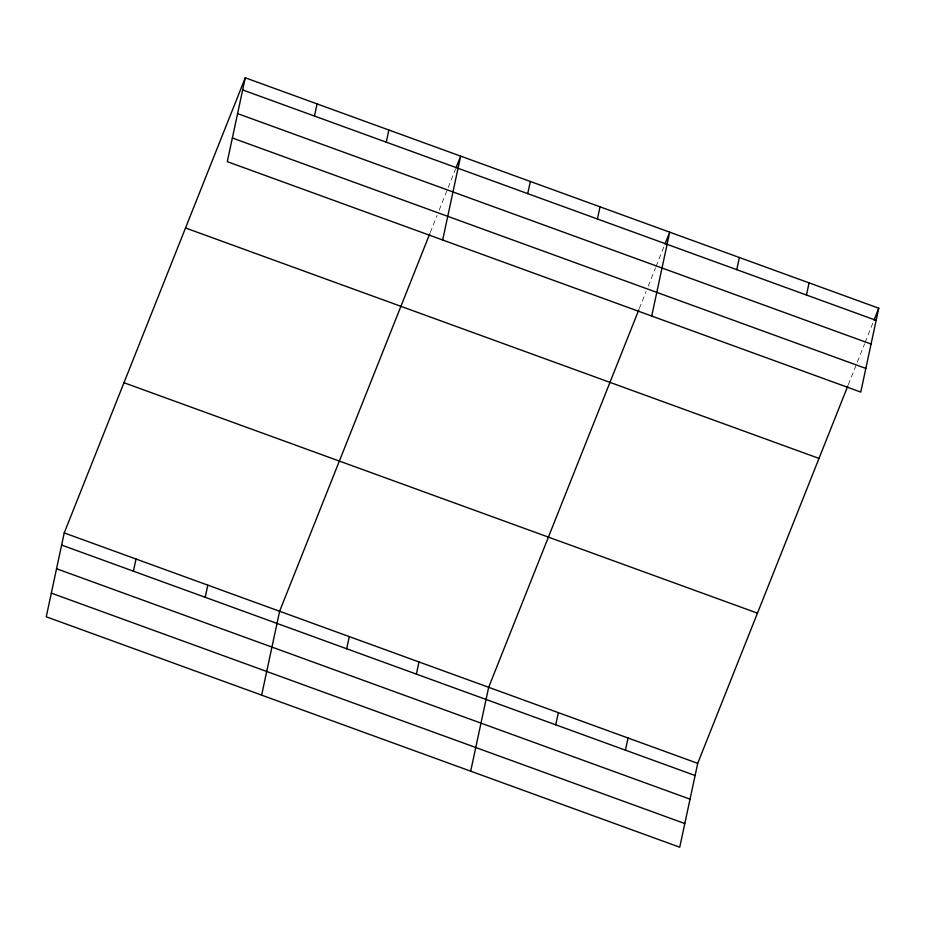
<?xml version="1.0" encoding="UTF-8"?>
<svg xmlns="http://www.w3.org/2000/svg" width="925" height="925" viewBox="0 0 925 925"><rect width="100%" height="100%" fill="white"/><g stroke="black" fill="none" stroke-linecap="round" stroke-linejoin="round"><path stroke-width="0.69" stroke-dasharray="4.62 3.47" d="M430.252 232.545L437.074 215.421M439.167 210.148L455.412 169.298M639.302 308.592L646.124 291.456M648.217 286.195L655.548 267.741M656.079 266.423L664.462 245.345M848.352 384.627L864.597 343.788M865.129 342.47L873.512 321.391"/><path stroke-width="1.39" d="M245.264 77.781L227.284 161.655L860.77 392.084L878.75 308.21L245.264 77.781L64.23 532.916L46.25 616.79L679.736 847.219L697.716 763.345L847.832 385.945M133.42 571.188L136.021 559.035M205.211 597.307L207.824 585.143M314.454 116.053L317.067 103.901M261.636 695.138L279.616 611.263L429.732 233.863M386.257 142.172L388.858 130.009M346.69 648.76L349.292 636.608M442.67 240.003L460.65 156.128L455.933 167.992M416.377 674.117L418.979 661.953M527.724 193.637L530.337 181.473M470.686 771.173L488.666 687.31L638.782 309.91M597.411 218.982L600.013 206.83M555.74 724.807L558.342 712.655M651.72 316.038L669.7 232.175L664.982 244.027M625.427 750.152L628.029 738M736.774 269.672L739.387 257.52M806.461 295.029L809.063 282.865M874.032 320.073L878.75 308.21M242.662 89.933L876.148 320.374M237.586 113.602L871.072 344.042M232.36 137.987L865.846 368.416M185.52 227.978L819.007 458.407M123.973 382.719L757.459 613.159M64.23 532.916L697.716 763.345M61.628 545.068L695.103 775.508M56.552 568.736L690.027 799.165M51.326 593.122L684.801 823.551"/></g></svg>
